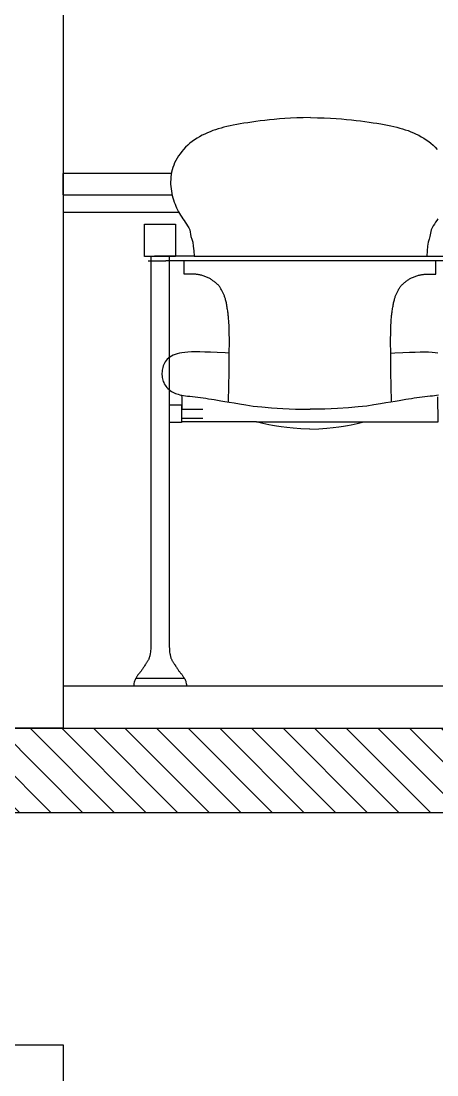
# Model space of a CAD drawing. Header units: millimetres. Extents: x 2056 to 4470, y 1400 to 3101.
# Drawn here: x 2177.897 to 2178.487, y 1474.631 to 1476.127 of the extents above; entities that cross this region are included whole.
import ezdxf

# ---------------------------------------------------------------- set-up
doc = ezdxf.new("R2010")
doc.units = ezdxf.units.MM
for name, color, linetype in [('A-PLAN-1', 5, 'Continuous'), ('A-PLAN-2', 4, 'Continuous'), ('A-PLAN-3', 3, 'Continuous'), ('A-PLAN-5', 1, 'Continuous')]:
    doc.layers.add(name, color=color, linetype=linetype)
doc.layers.add('A-WALL', color=16, linetype='Continuous', lineweight=30)

# ---------------------------------------------------------------- blocks, each defined once
blk = doc.blocks.new('ESCRITORIO CONSULTORIO')
for p, q in [((0.1534, 0.7276, 3.0108), (0, 0.7276, 3.0108)), ((0, 0.6976, 3.0108), (0, 0.7276, 3.0108)), ((0, 0.6976, 3.0108), (0.1545, 0.6976, 3.0108)), ((0, 0.6976, 3.0108), (0.1545, 0.6976, 3.0108)), ((0.1205, 0.6036, 3.0108), (0.1458, 0.6036, 3.0108)), ((0.1715, 0.6106, 3.0108), (0.1294, 0.6106, 3.0108)), ((0.5801, 0.6036, 3.0108), (0.1458, 0.6036, 3.0108)), ((0.1858, 0.6106, 3.0108), (0.1486, 0.6106, 3.0108)), ((0.1858, 0.6106, 3.0108), (0.5291, 0.6106, 3.0108)), ((0.5291, 0.6106, 3.0108), (0.5878, 0.6106, 3.0108)), ((0.1676, 0.3931, 3.0108), (0.1982, 0.393, 3.0108)), ((0.1676, 0.3802, 3.0108), (0.1981, 0.3801, 3.0108)), ((0.0999, 0, 3.0108), (0.1748, 0, 3.0108)), ((0.1029, 0.0109, 3.0108), (0.1718, 0.0109, 3.0108))]:
    blk.add_line(p, q)
for points in [[(0.351, 0.8072), (0.3408, 0.8071), (0.3314, 0.8069), (0.3226, 0.8065), (0.3145, 0.8059), (0.3068, 0.8053), (0.2996, 0.8047), (0.2927, 0.8039), (0.2861, 0.8031), (0.2797, 0.8024), (0.2736, 0.8016), (0.2676, 0.8008), (0.2619, 0.7999), (0.2565, 0.7991), (0.2512, 0.7982), (0.2462, 0.7973), (0.2414, 0.7964), (0.2368, 0.7955), (0.2324, 0.7945), (0.2281, 0.7935), (0.224, 0.7924), (0.2201, 0.7913), (0.2162, 0.79), (0.2123, 0.7887), (0.2085, 0.7872), (0.2047, 0.7856), (0.2009, 0.7839), (0.1972, 0.7821), (0.1935, 0.7801), (0.1899, 0.7779), (0.1864, 0.7757), (0.183, 0.7733), (0.1798, 0.7707), (0.1767, 0.768), (0.1737, 0.7651), (0.1709, 0.7621), (0.1683, 0.7591), (0.1658, 0.7559), (0.1636, 0.7527), (0.1615, 0.7494), (0.1597, 0.7461), (0.1581, 0.7428), (0.1567, 0.7395), (0.1555, 0.7362), (0.1545, 0.7329), (0.1538, 0.7295), (0.1531, 0.7262), (0.1527, 0.7229), (0.1525, 0.7195), (0.1524, 0.7162), (0.1524, 0.7128), (0.1527, 0.7095), (0.153, 0.7062), (0.1535, 0.7029), (0.1541, 0.6996), (0.1548, 0.6964), (0.1556, 0.6933), (0.1565, 0.6902), (0.1575, 0.6873), (0.1586, 0.6844), (0.1597, 0.6816), (0.1609, 0.6789), (0.1622, 0.6762), (0.1636, 0.6736), (0.165, 0.671), (0.1666, 0.6685), (0.1682, 0.666), (0.1698, 0.6636), (0.1715, 0.6611), (0.1732, 0.6586), (0.1749, 0.6561), (0.1765, 0.6535), (0.1781, 0.6508), (0.1797, 0.648), (0.1812, 0.6385), (0.1825, 0.6347), (0.1837, 0.6301), (0.1846, 0.6247), (0.1853, 0.618), (0.1858, 0.6106)], [(0.3509, 0.8072), (0.3611, 0.8071), (0.3705, 0.8069), (0.3793, 0.8065), (0.3874, 0.8059), (0.3951, 0.8053), (0.4023, 0.8047), (0.4092, 0.8039), (0.4158, 0.8031), (0.4222, 0.8024), (0.4283, 0.8016), (0.4343, 0.8008), (0.44, 0.7999), (0.4454, 0.7991), (0.4507, 0.7982), (0.4557, 0.7973), (0.4605, 0.7964), (0.4651, 0.7955), (0.4695, 0.7945), (0.4738, 0.7935), (0.4779, 0.7924), (0.4818, 0.7913), (0.4857, 0.79), (0.4896, 0.7887), (0.4934, 0.7872), (0.4972, 0.7856), (0.501, 0.7839), (0.5047, 0.7821), (0.5084, 0.7801), (0.512, 0.7779), (0.5155, 0.7757), (0.5189, 0.7733), (0.5221, 0.7707), (0.5252, 0.768), (0.5282, 0.7651), (0.531, 0.7621)], [(0.5321, 0.6636), (0.5304, 0.6611), (0.5287, 0.6586), (0.527, 0.6561), (0.5254, 0.6535), (0.5238, 0.6508), (0.5222, 0.648), (0.5207, 0.6385), (0.5194, 0.6347), (0.5182, 0.6301), (0.5173, 0.6247), (0.5166, 0.618), (0.5161, 0.6106)], [(0.1644, 0.6722), (0, 0.6722), (0, 0), (1.4999, 0), (1.4999, 0.6722), (1.2846, 0.6722)], [(0.1592, 0.61), (0.1152, 0.61), (0.1152, 0.6558), (0.1592, 0.6558), (0.1592, 0.61), (0.1372, 0.61)], [(0.1245, 0.61), (0.1245, 0.0654)], [(0.1502, 0.61), (0.1502, 0.0654)], [(0.1715, 0.5848), (0.1715, 0.6036)], [(0.5291, 0.5848), (0.5291, 0.6036)], [(0.2346, 0.4032), (0.235, 0.4265), (0.2353, 0.4449), (0.2355, 0.4591), (0.2356, 0.4699), (0.2357, 0.4779), (0.2358, 0.4837), (0.2358, 0.4881), (0.2358, 0.4917), (0.2358, 0.4951), (0.2357, 0.4984), (0.2356, 0.5015), (0.2356, 0.5046), (0.2355, 0.5074), (0.2354, 0.5102), (0.2353, 0.5127), (0.2351, 0.5151), (0.235, 0.5172), (0.2349, 0.5192), (0.2347, 0.5211), (0.2346, 0.5229), (0.2344, 0.5245), (0.2342, 0.5262), (0.2341, 0.5278), (0.2339, 0.5294), (0.2336, 0.5311), (0.2334, 0.5328), (0.2331, 0.5345), (0.2329, 0.5362), (0.2326, 0.5379), (0.2323, 0.5396), (0.232, 0.5412), (0.2318, 0.5428), (0.2315, 0.5443), (0.2312, 0.5457), (0.2309, 0.547), (0.2305, 0.5483), (0.2302, 0.5496), (0.2299, 0.5507), (0.2295, 0.5519), (0.2291, 0.553), (0.2287, 0.554), (0.2283, 0.555), (0.2278, 0.556), (0.2274, 0.557), (0.2269, 0.558), (0.2264, 0.5589), (0.2259, 0.5599), (0.2254, 0.5608), (0.2249, 0.5618), (0.2244, 0.5628), (0.2238, 0.5638), (0.2233, 0.5648), (0.2227, 0.5658), (0.2221, 0.5668), (0.2214, 0.5677), (0.2207, 0.5686), (0.2199, 0.5695), (0.219, 0.5704), (0.2181, 0.5712), (0.2172, 0.572), (0.2163, 0.5728), (0.2153, 0.5735), (0.2144, 0.5742), (0.2135, 0.5749), (0.2125, 0.5756), (0.2116, 0.5763), (0.2107, 0.5769), (0.2098, 0.5775), (0.2089, 0.5781), (0.2079, 0.5787), (0.2069, 0.5792), (0.2059, 0.5798), (0.2047, 0.5803), (0.2035, 0.5808), (0.2023, 0.5813), (0.201, 0.5817), (0.1998, 0.5822), (0.1985, 0.5826), (0.1972, 0.5829), (0.196, 0.5833), (0.1948, 0.5836), (0.1937, 0.5839), (0.1926, 0.5841), (0.1915, 0.5843), (0.1904, 0.5845), (0.1893, 0.5846), (0.1882, 0.5847), (0.1871, 0.5848), (0.1859, 0.5849), (0.1847, 0.585), (0.1832, 0.585), (0.1816, 0.585), (0.1797, 0.585), (0.1774, 0.585), (0.1747, 0.5849), (0.1715, 0.5848)], [(0.466, 0.4032), (0.4656, 0.4265), (0.4653, 0.4449), (0.4651, 0.4591), (0.465, 0.4699), (0.4649, 0.4779), (0.4648, 0.4837), (0.4648, 0.4881), (0.4648, 0.4917), (0.4648, 0.4951), (0.4649, 0.4984), (0.4649, 0.5015), (0.465, 0.5046), (0.4651, 0.5074), (0.4652, 0.5102), (0.4653, 0.5127), (0.4654, 0.5151), (0.4656, 0.5172), (0.4657, 0.5192), (0.4658, 0.5211), (0.466, 0.5229), (0.4662, 0.5245), (0.4663, 0.5262), (0.4665, 0.5278), (0.4667, 0.5294), (0.467, 0.5311), (0.4672, 0.5328), (0.4674, 0.5345), (0.4677, 0.5362), (0.468, 0.5379), (0.4683, 0.5396), (0.4685, 0.5412), (0.4688, 0.5428), (0.4691, 0.5443), (0.4694, 0.5457), (0.4697, 0.547), (0.4701, 0.5483), (0.4704, 0.5496), (0.4707, 0.5507), (0.4711, 0.5519), (0.4715, 0.553), (0.4719, 0.554), (0.4723, 0.555), (0.4728, 0.556), (0.4732, 0.557), (0.4737, 0.558), (0.4742, 0.5589), (0.4747, 0.5599), (0.4752, 0.5608), (0.4757, 0.5618), (0.4762, 0.5628), (0.4767, 0.5638), (0.4773, 0.5648), (0.4779, 0.5658), (0.4785, 0.5668), (0.4792, 0.5677), (0.4799, 0.5686), (0.4807, 0.5695), (0.4816, 0.5704), (0.4825, 0.5712), (0.4834, 0.572), (0.4843, 0.5728), (0.4853, 0.5735), (0.4862, 0.5742), (0.4871, 0.5749), (0.488, 0.5756), (0.4889, 0.5763), (0.4898, 0.5769), (0.4908, 0.5775), (0.4917, 0.5781), (0.4926, 0.5787), (0.4937, 0.5792), (0.4947, 0.5798), (0.4959, 0.5803), (0.4971, 0.5808), (0.4983, 0.5813), (0.4996, 0.5817), (0.5008, 0.5822), (0.5021, 0.5826), (0.5033, 0.5829), (0.5046, 0.5833), (0.5057, 0.5836), (0.5069, 0.5839), (0.508, 0.5841), (0.5091, 0.5843), (0.5102, 0.5845), (0.5113, 0.5846), (0.5124, 0.5847), (0.5135, 0.5848), (0.5147, 0.5849), (0.5159, 0.585), (0.5174, 0.585), (0.519, 0.585), (0.5209, 0.585), (0.5232, 0.585), (0.5259, 0.5849), (0.5291, 0.5848)], [(0.2357, 0.4728), (0.23, 0.473), (0.2183, 0.4736), (0.2089, 0.474), (0.201, 0.4742), (0.194, 0.4744), (0.1877, 0.4745), (0.1821, 0.4744), (0.177, 0.4741), (0.1725, 0.4738), (0.1685, 0.4733), (0.1648, 0.4726), (0.1616, 0.4718), (0.1586, 0.4708), (0.1559, 0.4697), (0.1534, 0.4685), (0.1512, 0.4671), (0.1493, 0.4656), (0.1476, 0.464), (0.146, 0.4623), (0.1447, 0.4605), (0.1436, 0.4586), (0.1427, 0.4566), (0.1419, 0.4546), (0.1413, 0.4525), (0.1408, 0.4505), (0.1404, 0.4484), (0.1402, 0.4463), (0.1401, 0.4442), (0.1401, 0.4422), (0.1402, 0.4402), (0.1403, 0.4383), (0.1407, 0.4363), (0.1411, 0.4345), (0.1417, 0.4326), (0.1425, 0.4308), (0.1434, 0.4291), (0.1445, 0.4273), (0.1457, 0.4257), (0.147, 0.424), (0.1485, 0.4225), (0.1501, 0.421), (0.1518, 0.4197), (0.1535, 0.4184), (0.1553, 0.4173), (0.1572, 0.4164), (0.1591, 0.4155), (0.1611, 0.4148), (0.1632, 0.4142), (0.1654, 0.4136), (0.1679, 0.4131), (0.1705, 0.4127), (0.1734, 0.4122), (0.1765, 0.4118), (0.1798, 0.4114), (0.1833, 0.4109), (0.187, 0.4105), (0.1908, 0.4101), (0.1946, 0.4096), (0.1985, 0.4091), (0.2024, 0.4086), (0.2062, 0.408), (0.2102, 0.4074), (0.2144, 0.4067), (0.2189, 0.406), (0.2238, 0.4051), (0.2293, 0.4042), (0.2355, 0.4031), (0.2424, 0.4019), (0.2503, 0.4005), (0.2594, 0.3991), (0.2698, 0.3976), (0.2818, 0.3963), (0.2957, 0.395), (0.3116, 0.394), (0.3299, 0.3933), (0.3507, 0.393)], [(0.4649, 0.4728), (0.4706, 0.473), (0.4823, 0.4736), (0.4917, 0.474), (0.4996, 0.4742), (0.5066, 0.4744), (0.5129, 0.4745), (0.5185, 0.4744), (0.5236, 0.4741), (0.5281, 0.4738), (0.5321, 0.4733)], [(0.5327, 0.4131), (0.5301, 0.4127), (0.5272, 0.4122), (0.5241, 0.4118), (0.5208, 0.4114), (0.5173, 0.4109), (0.5136, 0.4105), (0.5098, 0.4101), (0.506, 0.4096), (0.5021, 0.4091), (0.4982, 0.4086), (0.4943, 0.408), (0.4904, 0.4074), (0.4862, 0.4067), (0.4817, 0.406), (0.4768, 0.4051), (0.4713, 0.4042), (0.4651, 0.4031), (0.4582, 0.4019), (0.4503, 0.4005), (0.4412, 0.3991), (0.4309, 0.3976), (0.4189, 0.3963), (0.4051, 0.395), (0.3893, 0.394), (0.3712, 0.3933), (0.3507, 0.393)], [(0.1686, 0.4108), (0.1682, 0.4113), (0.1678, 0.4119), (0.1674, 0.4125), (0.1672, 0.4129), (0.167, 0.4133)], [(0.2742, 0.3749), (0.1684, 0.3749), (0.1686, 0.4108)], [(0.2742, 0.3749), (0.5322, 0.3749), (0.532, 0.4108)], [(0.1502, 0.3992), (0.1676, 0.3992), (0.1676, 0.3743), (0.1502, 0.3743)], [(0.3503, 0.3645), (0.3375, 0.3654), (0.3265, 0.3662), (0.3172, 0.3671), (0.3093, 0.368), (0.3026, 0.3689), (0.2969, 0.3699), (0.292, 0.3708), (0.2875, 0.3717), (0.2834, 0.3726), (0.2795, 0.3736), (0.2759, 0.3745), (0.2742, 0.3749)], [(0.3503, 0.3645), (0.3631, 0.3654), (0.3741, 0.3662), (0.3834, 0.3671), (0.3913, 0.368), (0.3979, 0.3689), (0.4036, 0.3699), (0.4086, 0.3708), (0.413, 0.3717), (0.4172, 0.3726), (0.421, 0.3736), (0.4247, 0.3745), (0.4264, 0.3749)], [(0.1245, 0.0654), (0.1244, 0.0603), (0.1243, 0.0562), (0.1241, 0.0528), (0.1239, 0.0501), (0.1237, 0.048), (0.1235, 0.0463), (0.1232, 0.0449), (0.123, 0.0437), (0.1227, 0.0426), (0.1224, 0.0416), (0.1221, 0.0406), (0.1218, 0.0397), (0.1215, 0.0388), (0.1212, 0.038), (0.1208, 0.0372), (0.1204, 0.0365), (0.12, 0.0358), (0.1196, 0.0351), (0.1192, 0.0344), (0.1187, 0.0337), (0.1182, 0.033), (0.1177, 0.0323), (0.1172, 0.0315), (0.1167, 0.0307), (0.1161, 0.0298), (0.1155, 0.0288), (0.1149, 0.0278), (0.1142, 0.0268), (0.1136, 0.0258), (0.113, 0.0248), (0.1123, 0.0238), (0.1117, 0.0229), (0.1111, 0.022), (0.1105, 0.0212), (0.1099, 0.0204), (0.1093, 0.0197), (0.1087, 0.019), (0.1082, 0.0183), (0.1076, 0.0176), (0.107, 0.017), (0.1065, 0.0163), (0.106, 0.0156), (0.1054, 0.0148), (0.1049, 0.0141), (0.1044, 0.0133), (0.1039, 0.0125), (0.1033, 0.0117), (0.1028, 0.0108), (0.1023, 0.0099), (0.1018, 0.0089), (0.1014, 0.0078), (0.1009, 0.0066), (0.1006, 0.0052), (0.1003, 0.0037), (0.1, 0.002), (0.0999, 0)], [(0.1502, 0.0654), (0.1503, 0.0603), (0.1504, 0.0562), (0.1506, 0.0528), (0.1508, 0.0501), (0.151, 0.048), (0.1513, 0.0463), (0.1515, 0.0449), (0.1518, 0.0437), (0.152, 0.0426), (0.1523, 0.0416), (0.1526, 0.0406), (0.1529, 0.0397), (0.1532, 0.0388), (0.1536, 0.038), (0.1539, 0.0372), (0.1543, 0.0365), (0.1547, 0.0358), (0.1551, 0.0351), (0.1555, 0.0344), (0.156, 0.0337), (0.1565, 0.033), (0.157, 0.0323), (0.1575, 0.0315), (0.1581, 0.0307), (0.1586, 0.0298), (0.1592, 0.0288), (0.1598, 0.0278), (0.1605, 0.0268), (0.1611, 0.0258), (0.1617, 0.0248), (0.1624, 0.0238), (0.163, 0.0229), (0.1636, 0.022), (0.1642, 0.0212), (0.1648, 0.0204), (0.1654, 0.0197), (0.166, 0.019), (0.1666, 0.0183), (0.1671, 0.0176), (0.1677, 0.017), (0.1682, 0.0163), (0.1688, 0.0156), (0.1693, 0.0148), (0.1698, 0.0141), (0.1703, 0.0133), (0.1709, 0.0125), (0.1714, 0.0117), (0.1719, 0.0108), (0.1724, 0.0099), (0.1729, 0.0089), (0.1733, 0.0078), (0.1738, 0.0066), (0.1741, 0.0052), (0.1745, 0.0037), (0.1747, 0.002), (0.1748, 0)]]:
    blk.add_lwpolyline(points)
blk = doc.blocks.new('placa-cte')
at = {"layer": 'A-PLAN-5'}
h = blk.add_hatch(dxfattribs=at)
h.set_pattern_fill('ANSI31', color=256, scale=0.01, angle=90, style=0)
h.set_pattern_definition([(135, (-989183.659403, -1733165.448907), (-0.02245064030267, -0.02245064030267), [])])
h.paths.add_polyline_path([(0, 0.5), (21.1484, 0.5), (21.1485, -0.0001), (20.6484, -0.0001), (20.6484, 0.3799), (14.4728, 0.3799), (14.4728, 0), (13.9728, 0), (13.9728, 0.3799), (8.4106, 0.3799), (8.4106, 0), (7.9106, 0), (7.9106, 0.3799), (1.9078, 0.3799), (1.9078, 0), (1.4078, 0), (1.4078, 0.3799), (0.1983, 0.3799), (0.1983, 0.0001), (0, 0.0001)])
at = {"layer": 'A-PLAN-1', "elevation": 0.2289}
blk.add_lwpolyline([(0, 0.5), (21.1484, 0.5), (21.1485, -0.0001), (20.6484, -0.0001), (20.6484, 0.3799), (14.4728, 0.3799), (14.4728, 0), (13.9728, 0), (13.9728, 0.3799), (8.4106, 0.3799), (8.4106, 0), (7.9106, 0), (7.9106, 0.3799), (1.9078, 0.3799), (1.9078, 0), (1.4078, 0), (1.4078, 0.3799), (0.1983, 0.3799), (0.1983, 0.0001), (0, 0.0001), (0, 0.5)], close=True, dxfattribs=at)

msp = doc.modelspace()

# ---------------------------------------------------------------- linework, layer by layer
at = {"layer": 'A-PLAN-2'}
msp.add_lwpolyline([(2177.9566, 1475.1831), (2182.6211, 1475.1831)], dxfattribs=at)
at = {"layer": 'A-WALL'}
for points in [[(2177.9566, 1475.1231), (2177.8366, 1475.1231), (2177.8366, 1477.6431), (2177.9566, 1477.6431)], [(2177.9566, 1471.6231), (2177.8366, 1471.6231), (2177.8366, 1474.6732), (2177.9566, 1474.6732)]]:
    msp.add_lwpolyline(points, close=True, dxfattribs=at)

# ---------------------------------------------------------------- block references
at = {"color": 4}
msp.add_blockref('placa-cte', (2161.6211, 1474.6231), dxfattribs=at)
at = {"layer": 'A-PLAN-3', "color": 4}
msp.add_blockref('ESCRITORIO CONSULTORIO', (2177.9566, 1475.1831), dxfattribs=at)

doc.saveas('drawing.dxf')
